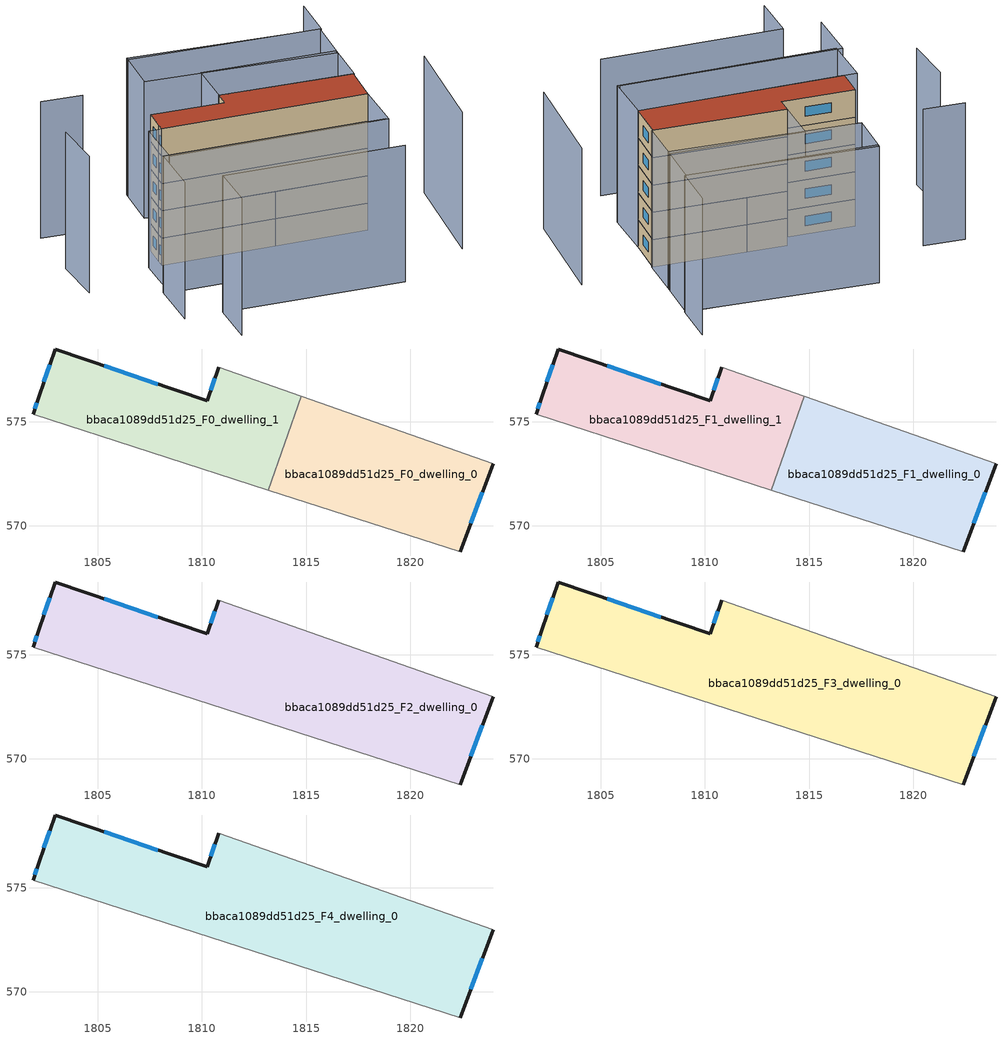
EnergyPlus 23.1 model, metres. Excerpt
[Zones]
bbaca1089dd51d25_F0_dwelling_0
 floor ground (EU_floor_Construction): 1823.97,573 1822.4,568.76 1813.18,571.72 1814.76,576.22 z0
 wall outside (EU_wall_Construction): 1822.4,568.76 1823.97,573 z0:3
 wall adiabatic (EU_wall_Construction): 1813.18,571.72 1822.4,568.76 / 1823.97,573 1814.76,576.22 z0:3
 wall to bbaca1089dd51d25_F0_dwelling_1 (EU_wall_Construction): 1814.76,576.22 1813.18,571.72 z0:3
 window (EU_Window_Construction): 1822.91,570.13 1823.46,571.62 z0.97:2.03
bbaca1089dd51d25_F0_dwelling_1
 floor ground (EU_floor_Construction): 1814.76,576.22 1813.18,571.72 1801.9,575.35 1802.17,576.16 1802.96,578.48 1810.26,576 1810.8,577.6 z0
 wall outside (EU_wall_Construction): 1810.8,577.6 1810.26,576 1802.96,578.48 1802.17,576.16 1801.9,575.35 z0:3
 wall adiabatic (EU_wall_Construction): 1814.76,576.22 1810.8,577.6 / 1801.9,575.35 1813.18,571.72 z0:3
 window (EU_Window_Construction): 1807.89,576.81 1805.32,577.68 / 1810.63,577.09 1810.43,576.52 / 1802.08,575.9 1801.99,575.62 / 1802.7,577.73 1802.42,576.92 z0.97:2.03
bbaca1089dd51d25_F1_dwelling_0
 floor to bbaca1089dd51d25_F0_dwelling_0 (EU_floor_Construction): 1823.97,573 1822.4,568.76 1813.18,571.72 1814.76,576.22 z3
 wall outside (EU_wall_Construction): 1822.4,568.76 1823.97,573 z3:6
 wall adiabatic (EU_wall_Construction): 1813.18,571.72 1822.4,568.76 / 1823.97,573 1814.76,576.22 z3:6
 wall to bbaca1089dd51d25_F1_dwelling_1 (EU_wall_Construction): 1814.76,576.22 1813.18,571.72 z3:6
 window (EU_Window_Construction): 1822.91,570.13 1823.46,571.62 z3.97:5.03
bbaca1089dd51d25_F1_dwelling_1
 floor to bbaca1089dd51d25_F0_dwelling_1 (EU_floor_Construction): 1814.76,576.22 1813.18,571.72 1801.9,575.35 1802.17,576.16 1802.96,578.48 1810.26,576 1810.8,577.6 z3
 wall outside (EU_wall_Construction): 1810.8,577.6 1810.26,576 1802.96,578.48 1802.17,576.16 1801.9,575.35 z3:6
 wall adiabatic (EU_wall_Construction): 1814.76,576.22 1810.8,577.6 / 1801.9,575.35 1813.18,571.72 z3:6
 window (EU_Window_Construction): 1807.89,576.81 1805.32,577.68 / 1810.63,577.09 1810.43,576.52 / 1802.08,575.9 1801.99,575.62 / 1802.7,577.73 1802.42,576.92 z3.97:5.03
bbaca1089dd51d25_F2_dwelling_0
 floor to bbaca1089dd51d25_F1_dwelling_0 (EU_floor_Construction): 1823.97,573 1822.4,568.76 1813.18,571.72 1814.76,576.22 z6
 floor to bbaca1089dd51d25_F1_dwelling_1 (EU_floor_Construction): 1814.76,576.22 1813.18,571.72 1801.9,575.35 1802.17,576.16 1802.96,578.48 1810.26,576 1810.8,577.6 z6
 wall outside (EU_wall_Construction): 1810.8,577.6 1810.26,576 1802.96,578.48 1802.17,576.16 1801.9,575.35 / 1822.4,568.76 1823.97,573 z6:9
 wall adiabatic (EU_wall_Construction): 1823.97,573 1810.8,577.6 / 1801.9,575.35 1822.4,568.76 z6:9
 window (EU_Window_Construction): 1802.7,577.73 1802.42,576.92 / 1807.89,576.81 1805.32,577.68 / 1810.63,577.09 1810.43,576.52 / 1822.91,570.13 1823.46,571.62 / 1802.08,575.9 1801.99,575.62 z6.97:8.03
bbaca1089dd51d25_F3_dwelling_0
 floor to bbaca1089dd51d25_F2_dwelling_0 (EU_floor_Construction): 1823.97,573 1822.4,568.76 1801.9,575.35 1802.17,576.16 1802.96,578.48 1810.26,576 1810.8,577.6 z9
 wall outside (EU_wall_Construction): 1810.8,577.6 1810.26,576 1802.96,578.48 1802.17,576.16 1801.9,575.35 / 1822.4,568.76 1823.97,573 z9:12
 wall adiabatic (EU_wall_Construction): 1823.97,573 1810.8,577.6 / 1801.9,575.35 1822.4,568.76 z9:12
 window (EU_Window_Construction): 1802.7,577.73 1802.42,576.92 / 1807.89,576.81 1805.32,577.68 / 1810.63,577.09 1810.43,576.52 / 1822.91,570.13 1823.46,571.62 / 1802.08,575.9 1801.99,575.62 z9.97:11.03
bbaca1089dd51d25_F4_dwelling_0
 floor to bbaca1089dd51d25_F3_dwelling_0 (EU_floor_Construction): 1823.97,573 1822.4,568.76 1801.9,575.35 1802.17,576.16 1802.96,578.48 1810.26,576 1810.8,577.6 z12
 wall outside (EU_wall_Construction): 1810.8,577.6 1810.26,576 1802.96,578.48 1802.17,576.16 1801.9,575.35 / 1822.4,568.76 1823.97,573 z12:15
 wall adiabatic (EU_wall_Construction): 1823.97,573 1810.8,577.6 / 1801.9,575.35 1822.4,568.76 z12:15
 window (EU_Window_Construction): 1802.7,577.73 1802.42,576.92 / 1807.89,576.81 1805.32,577.68 / 1810.63,577.09 1810.43,576.52 / 1822.91,570.13 1823.46,571.62 / 1802.08,575.9 1801.99,575.62 z12.97:14.03
 roof outside (EU_roof_Construction): 1822.4,568.76 1823.97,573 1810.8,577.6 1810.26,576 1802.96,578.48 1802.17,576.16 1801.9,575.35 z15
shading: 1827.12,559.84 1831.77,571.65 / 1798.62,558.74 1800.26,563.73 / 1800.26,563.73 1818.35,557.8 / 1796.47,564.98 1798.35,570.69 / 1798.35,570.69 1820.43,563.42 / 1794.07,580.69 1792.64,575.15 / 1829.34,587.53 1827.62,582.58 / 1827.62,582.58 1808.6,589.17 / 1800.42,585.92 1796.34,587.4 / 1810.76,577.49 1812.46,582.47 / 1812.46,582.47 1825.79,577.93 / 1825.79,577.93 1824.09,572.95 / 1824.09,572.95 1810.76,577.49 / 1800.61,575.8 1822.4,568.76 / 1822.4,568.76 1820.61,563.22 / 1820.61,563.22 1798.82,570.26 / 1798.82,570.26 1800.61,575.8 / 1808.74,589.49 1827.52,582.61 / 1827.52,582.61 1825.66,577.54 / 1825.66,577.54 1806.88,584.42 / 1806.88,584.42 1808.74,589.49 z0:15
[Building]
EU S2 Campaign: North Axis=0; Terrain=City; Solar Distribution=FullExterior
[Site:Location]
Bologna: Latitude=44.5; Longitude=11.25; Time Zone=1; Elevation=37
[SizingPeriod:WeatherFileDays]
AnnualSizingPeriod: Begin Month=1; Begin Day of Month=1; End Month=12; End Day of Month=31; Day of Week for Start Day=Monday; Use Weather File Daylight Saving Period=No; Use Weather File Rain and Snow Indicators=No
[MATERIAL]
EU_InternalMass_Material: Roughness=MediumRough; Thickness=0.1; Conductivity=1; Density=1800; Specific Heat=900; Thermal Absorptance=0.9; Solar Absorptance=0.7; Visible Absorptance=0.7
[MATERIAL:NOMASS] Roughness=MediumRough; Thermal Absorptance=0.9; Solar Absorptance=0.7; Visible Absorptance=0.7
Name | Thermal Resistance
EU_wall_NoMass | 0.779417
EU_roof_NoMass | 0.435466
EU_floor_NoMass | 0.588222
[WINDOWMATERIAL:SIMPLEGLAZINGSYSTEM]
EU_Window_SimpleGlazing: UFactor=5.16242; Solar Heat Gain Coefficient=0.85; Visible Transmittance=0.85
[CONSTRUCTION]
EU_wall_Construction: EU_wall_NoMass
EU_roof_Construction: EU_roof_NoMass
EU_floor_Construction: EU_floor_NoMass
EU_Window_Construction: EU_Window_SimpleGlazing
EU_InternalMass_Construction: EU_InternalMass_Material
[ZONE] Type=1; Multiplier=1; Ceiling Height=autocalculate; Floor Area=autocalculate; Part of Total Floor Area=Yes
Name | Volume
bbaca1089dd51d25_F0_dwelling_0 | 135.274
bbaca1089dd51d25_F1_dwelling_0 | 135.273
bbaca1089dd51d25_F2_dwelling_0 | 270.543
bbaca1089dd51d25_F3_dwelling_0; bbaca1089dd51d25_F4_dwelling_0 | 270.555
bbaca1089dd51d25_F0_dwelling_1 | 135.272
bbaca1089dd51d25_F1_dwelling_1 | 135.27
[INTERNALMASS] Construction=EU_InternalMass_Construction
Name | Zone or ZoneList | Surface Area
bbaca1089dd51d25_F0_dwelling_0_EU_InternalMass | bbaca1089dd51d25_F0_dwelling_0 | 45.0907
bbaca1089dd51d25_F0_dwelling_1_EU_InternalMass | bbaca1089dd51d25_F0_dwelling_1 | 45.0905
bbaca1089dd51d25_F1_dwelling_0_EU_InternalMass | bbaca1089dd51d25_F1_dwelling_0 | 45.0907
bbaca1089dd51d25_F1_dwelling_1_EU_InternalMass | bbaca1089dd51d25_F1_dwelling_1 | 45.0905
bbaca1089dd51d25_F2_dwelling_0_EU_InternalMass | bbaca1089dd51d25_F2_dwelling_0 | 90.1856
bbaca1089dd51d25_F3_dwelling_0_EU_InternalMass | bbaca1089dd51d25_F3_dwelling_0 | 90.1856
bbaca1089dd51d25_F4_dwelling_0_EU_InternalMass | bbaca1089dd51d25_F4_dwelling_0 | 90.1856
[OTHEREQUIPMENT] Fuel Type=Electricity; Design Level Calculation Method=Watts/Area; Power per Zone Floor Area=1; Fraction Latent=0; Fraction Radiant=0; Fraction Lost=0; Carbon Dioxide Generation Rate=0; EndUse Subcategory=EU_Step8_InternalGains
Name | Zone or ZoneList or Space or SpaceList | Schedule
EU_Step8_InternalGain_bbaca1089dd51d25_F0_dwelling_0_f000 | bbaca1089dd51d25_F0_dwelling_0 | EU_Step8_GainSchedule_bbaca1089dd51d25_F0_dwelling_0_f000
EU_Step8_InternalGain_bbaca1089dd51d25_F0_dwelling_1_f000 | bbaca1089dd51d25_F0_dwelling_1 | EU_Step8_GainSchedule_bbaca1089dd51d25_F0_dwelling_1_f000
EU_Step8_InternalGain_bbaca1089dd51d25_F1_dwelling_0_f000 | bbaca1089dd51d25_F1_dwelling_0 | EU_Step8_GainSchedule_bbaca1089dd51d25_F1_dwelling_0_f000
EU_Step8_InternalGain_bbaca1089dd51d25_F1_dwelling_1_f000 | bbaca1089dd51d25_F1_dwelling_1 | EU_Step8_GainSchedule_bbaca1089dd51d25_F1_dwelling_1_f000
EU_Step8_InternalGain_bbaca1089dd51d25_F2_dwelling_0_f000 | bbaca1089dd51d25_F2_dwelling_0 | EU_Step8_GainSchedule_bbaca1089dd51d25_F2_dwelling_0_f000
EU_Step8_InternalGain_bbaca1089dd51d25_F3_dwelling_0_f000 | bbaca1089dd51d25_F3_dwelling_0 | EU_Step8_GainSchedule_bbaca1089dd51d25_F3_dwelling_0_f000
EU_Step8_InternalGain_bbaca1089dd51d25_F4_dwelling_0_f000 | bbaca1089dd51d25_F4_dwelling_0 | EU_Step8_GainSchedule_bbaca1089dd51d25_F4_dwelling_0_f000
[ZONEVENTILATION:DESIGNFLOWRATE] Schedule=EU_AlwaysOn; Design Flow Rate Calculation Method=AirChanges/Hour; Air Changes per Hour=0.712058; Ventilation Type=Natural; Fan Pressure Rise=0; Fan Total Efficiency=1; Constant Term Coefficient=1; Temperature Term Coefficient=0; Velocity Term Coefficient=0; Velocity Squared Term Coefficient=0; Minimum Indoor Temperature=-100; Maximum Indoor Temperature=100; Delta Temperature=-100; Minimum Outdoor Temperature=-100; Maximum Outdoor Temperature=100; Maximum Wind Speed=40
Name | Zone or ZoneList or Space or SpaceList
EU_ConstantAir_bbaca1089dd51d25_F0_dwelling_0 | bbaca1089dd51d25_F0_dwelling_0
EU_ConstantAir_bbaca1089dd51d25_F0_dwelling_1 | bbaca1089dd51d25_F0_dwelling_1
EU_ConstantAir_bbaca1089dd51d25_F1_dwelling_0 | bbaca1089dd51d25_F1_dwelling_0
EU_ConstantAir_bbaca1089dd51d25_F1_dwelling_1 | bbaca1089dd51d25_F1_dwelling_1
EU_ConstantAir_bbaca1089dd51d25_F2_dwelling_0 | bbaca1089dd51d25_F2_dwelling_0
EU_ConstantAir_bbaca1089dd51d25_F3_dwelling_0 | bbaca1089dd51d25_F3_dwelling_0
EU_ConstantAir_bbaca1089dd51d25_F4_dwelling_0 | bbaca1089dd51d25_F4_dwelling_0
[HVACTEMPLATE:THERMOSTAT] Constant Heating Setpoint=20; Constant Cooling Setpoint=50
EU_HeatOnly_bbaca1089dd51d25_F0_dwelling_0; EU_HeatOnly_bbaca1089dd51d25_F0_dwelling_1; EU_HeatOnly_bbaca1089dd51d25_F1_dwelling_0; EU_HeatOnly_bbaca1089dd51d25_F1_dwelling_1; EU_HeatOnly_bbaca1089dd51d25_F2_dwelling_0; EU_HeatOnly_bbaca1089dd51d25_F3_dwelling_0; EU_HeatOnly_bbaca1089dd51d25_F4_dwelling_0
[HVACTEMPLATE:ZONE:IDEALLOADSAIRSYSTEM] System Availability Schedule=EU_AlwaysOn; Maximum Heating Supply Air Temperature=50; Minimum Cooling Supply Air Temperature=13; Maximum Heating Supply Air Humidity Ratio=0.0156; Minimum Cooling Supply Air Humidity Ratio=0.0077; Heating Limit=NoLimit; Cooling Limit=NoLimit; Heating Availability Schedule=EU_AlwaysOn; Cooling Availability Schedule=EU_CoolingOff; Dehumidification Control Type=ConstantSensibleHeatRatio; Cooling Sensible Heat Ratio=0.7; Dehumidification Setpoint=60; Humidification Control Type=None; Humidification Setpoint=30; Outdoor Air Method=None; Outdoor Air Flow Rate per Person=0.00944; Outdoor Air Flow Rate per Zone Floor Area=0; Outdoor Air Flow Rate per Zone=0; Demand Controlled Ventilation Type=None; Outdoor Air Economizer Type=NoEconomizer; Heat Recovery Type=None; Sensible Heat Recovery Effectiveness=0.7; Latent Heat Recovery Effectiveness=0.65
Name | Template Thermostat
bbaca1089dd51d25_F0_dwelling_0 | EU_HeatOnly_bbaca1089dd51d25_F0_dwelling_0
bbaca1089dd51d25_F0_dwelling_1 | EU_HeatOnly_bbaca1089dd51d25_F0_dwelling_1
bbaca1089dd51d25_F1_dwelling_0 | EU_HeatOnly_bbaca1089dd51d25_F1_dwelling_0
bbaca1089dd51d25_F1_dwelling_1 | EU_HeatOnly_bbaca1089dd51d25_F1_dwelling_1
bbaca1089dd51d25_F2_dwelling_0 | EU_HeatOnly_bbaca1089dd51d25_F2_dwelling_0
bbaca1089dd51d25_F3_dwelling_0 | EU_HeatOnly_bbaca1089dd51d25_F3_dwelling_0
bbaca1089dd51d25_F4_dwelling_0 | EU_HeatOnly_bbaca1089dd51d25_F4_dwelling_0
[SIZING:ZONE] Zone Cooling Design Supply Air Temperature Input Method=SupplyAirTemperature; Zone Cooling Design Supply Air Temperature=13; Zone Heating Design Supply Air Temperature Input Method=SupplyAirTemperature; Zone Heating Design Supply Air Temperature=50; Zone Cooling Design Supply Air Humidity Ratio=0.008; Zone Heating Design Supply Air Humidity Ratio=0.008; Cooling Design Air Flow Method=DesignDay; Cooling Design Air Flow Rate=0; Cooling Minimum Air Flow per Zone Floor Area=0.000762; Cooling Minimum Air Flow=0; Cooling Minimum Air Flow Fraction=0.2; Heating Design Air Flow Method=DesignDay; Heating Design Air Flow Rate=0; Heating Maximum Air Flow per Zone Floor Area=0.002032; Heating Maximum Air Flow=0.141576; Heating Maximum Air Flow Fraction=0.3; Account for Dedicated Outdoor Air System=No; Dedicated Outdoor Air System Control Strategy=NeutralSupplyAir; Dedicated Outdoor Air Low Setpoint Temperature for Design=autosize; Dedicated Outdoor Air High Setpoint Temperature for Design=autosize; Zone Load Sizing Method=Sensible Load Only No Latent Load; Zone Latent Cooling Design Supply Air Humidity Ratio Input Method=HumidityRatioDifference; Zone Cooling Design Supply Air Humidity Ratio Difference=0.005; Zone Latent Heating Design Supply Air Humidity Ratio Input Method=HumidityRatioDifference; Zone Humidification Design Supply Air Humidity Ratio Difference=0.005
bbaca1089dd51d25_F0_dwelling_0; bbaca1089dd51d25_F0_dwelling_1; bbaca1089dd51d25_F1_dwelling_0; bbaca1089dd51d25_F1_dwelling_1; bbaca1089dd51d25_F2_dwelling_0; bbaca1089dd51d25_F3_dwelling_0; bbaca1089dd51d25_F4_dwelling_0
[SCHEDULE:CONSTANT]
Name | Hourly Value
EU_AlwaysOn | 1
EU_CoolingOff | 0
[SCHEDULE:FILE] Column Number=1; Rows to Skip at Top=0; Number of Hours of Data=8760; Column Separator=Comma; Interpolate to Timestep=No; Minutes per Item=60; Adjust Schedule for Daylight Savings=Yes
Name | File
EU_Step8_GainSchedule_bbaca1089dd51d25_F0_dwelling_0_f000 | ../../schedules/bbaca1089dd51d25/bbaca1089dd51d25_F0_dwelling_0_f000_gain.csv
EU_Step8_GainSchedule_bbaca1089dd51d25_F0_dwelling_1_f000 | ../../schedules/bbaca1089dd51d25/bbaca1089dd51d25_F0_dwelling_1_f000_gain.csv
EU_Step8_GainSchedule_bbaca1089dd51d25_F1_dwelling_0_f000 | ../../schedules/bbaca1089dd51d25/bbaca1089dd51d25_F1_dwelling_0_f000_gain.csv
EU_Step8_GainSchedule_bbaca1089dd51d25_F1_dwelling_1_f000 | ../../schedules/bbaca1089dd51d25/bbaca1089dd51d25_F1_dwelling_1_f000_gain.csv
EU_Step8_GainSchedule_bbaca1089dd51d25_F2_dwelling_0_f000 | ../../schedules/bbaca1089dd51d25/bbaca1089dd51d25_F2_dwelling_0_f000_gain.csv
EU_Step8_GainSchedule_bbaca1089dd51d25_F3_dwelling_0_f000 | ../../schedules/bbaca1089dd51d25/bbaca1089dd51d25_F3_dwelling_0_f000_gain.csv
EU_Step8_GainSchedule_bbaca1089dd51d25_F4_dwelling_0_f000 | ../../schedules/bbaca1089dd51d25/bbaca1089dd51d25_F4_dwelling_0_f000_gain.csv
